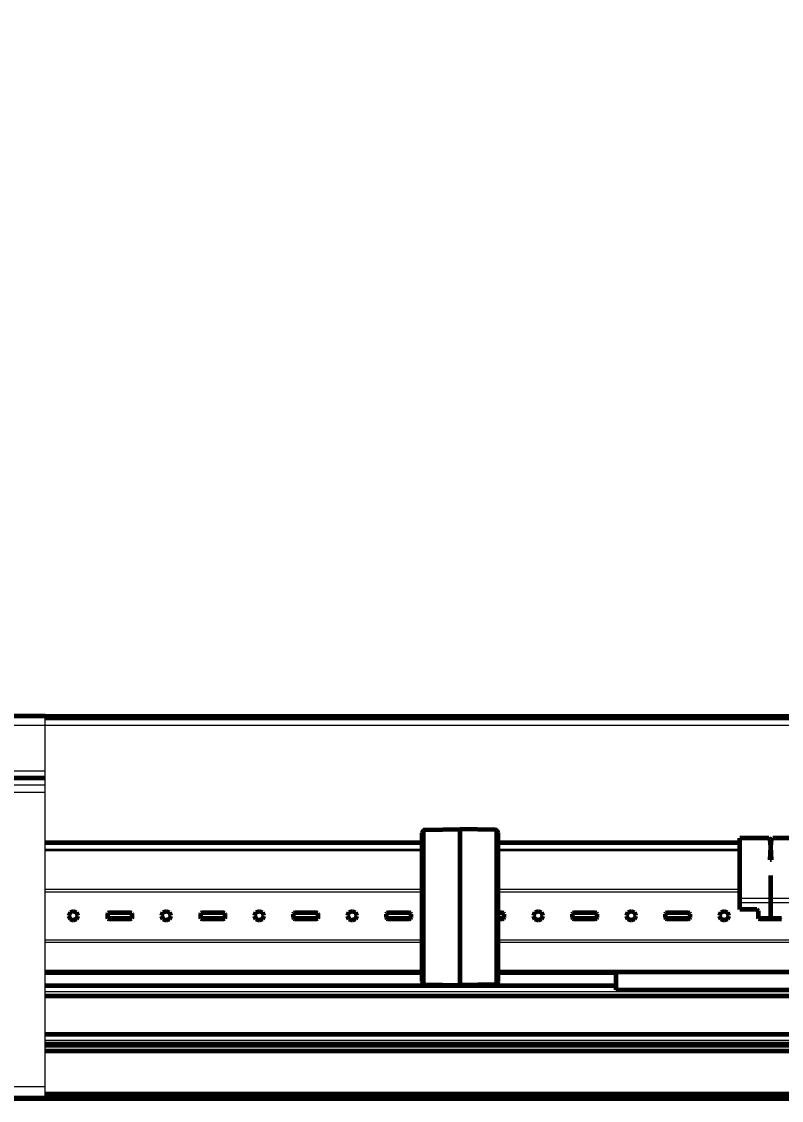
# Model space of a CAD drawing. Header units: millimetres. Extents: x 0 to 841, y 0 to 594.
# Drawn here: x 175.1 to 236.4, y 507 to 594 of the extents above; entities that cross this region are included whole.
import ezdxf

# ---------------------------------------------------------------- set-up
doc = ezdxf.new("R2010")
doc.units = ezdxf.units.MM
for name, pattern in [('K5LT_BASIC', [0]), ('K5LT_THIN', [0]), ('K5LT_THIN_INCLUDED_TO_HATCHING', [0])]:
    doc.linetypes.add(name, pattern=pattern)
doc.layers.add('Системный слой', color=7, linetype='Continuous')
doc.layers.add('Системный слой (1)', color=7, linetype='Continuous', true_color=0x909090)
doc.styles.add('KDIMTEXTSTYLE', font='GOST_AU.SHX', dxfattribs={"width": 0.96, "oblique": 15, "height": 5})
doc.dimstyles.new('KDIMSTYLE (0.25)', dxfattribs={"dimtxt": 5, "dimasz": 1, "dimexe": 2, "dimexo": 0, "dimgap": 1, "dimtad": 1, "dimlfac": 4, "dimtxsty": 'KDIMTEXTSTYLE', "dimsah": 1, "dimcen": 0, "dimdle": 1, "dimadec": 0, "dimazin": 0, "dimtfac": 0.667, "dimtmove": 0, "dimatfit": 3, "dimfxl": 1, "dimtvp": 1, "dimtolj": 1, "dimtzin": 0, "dimarcsym": 0})
pattern_1 = [(45, (0, 0), (-0.3535534, 0.3535534), [])]

# ---------------------------------------------------------------- blocks, each defined once
blk = doc.blocks.new('U82')
at = {"layer": 'Системный слой (1)', "color": 5, "linetype": 'K5LT_BASIC', "lineweight": 60, "true_color": 0x0000ff}
blk.add_line((177.042, 532.986), (126.436, 532.986), dxfattribs=at)
blk = doc.blocks.new('U83')
at = {"layer": 'Системный слой (1)', "color": 5, "linetype": 'K5LT_BASIC', "lineweight": 60, "true_color": 0x0000ff}
blk.add_line((177.042, 537.985), (126.436, 537.985), dxfattribs=at)
blk = doc.blocks.new('U84')
at = {"layer": 'Системный слой (1)', "color": 7, "linetype": 'K5LT_THIN', "lineweight": 18}
blk.add_line((177.042, 533.552), (126.436, 533.552), dxfattribs=at)
blk = doc.blocks.new('U85')
at = {"layer": 'Системный слой (1)', "color": 7, "linetype": 'K5LT_THIN', "lineweight": 18}
blk.add_line((177.042, 537.235), (126.436, 537.235), dxfattribs=at)
blk = doc.blocks.new('U284')
at = {"layer": 'Системный слой (1)', "color": 7, "linetype": 'K5LT_THIN', "lineweight": 18}
blk.add_line((177.042, 506.988), (126.436, 506.988), dxfattribs=at)
blk = doc.blocks.new('U286')
at = {"layer": 'Системный слой (1)', "color": 7, "linetype": 'K5LT_THIN', "lineweight": 18}
blk.add_line((177.042, 531.823), (126.436, 531.823), dxfattribs=at)
blk = doc.blocks.new('U287')
at = {"layer": 'Системный слой (1)', "color": 7, "linetype": 'K5LT_THIN', "lineweight": 18}
blk.add_line((177.042, 508.073), (126.436, 508.073), dxfattribs=at)
blk = doc.blocks.new('U288')
at = {"layer": 'Системный слой (1)', "color": 7, "linetype": 'K5LT_THIN', "lineweight": 18}
blk.add_line((177.042, 532.409), (126.436, 532.409), dxfattribs=at)
blk = doc.blocks.new('U289')
at = {"layer": 'Системный слой (1)', "color": 5, "linetype": 'K5LT_BASIC', "lineweight": 60, "true_color": 0x0000ff}
blk.add_line((177.042, 507.16), (126.436, 507.16), dxfattribs=at)
blk = doc.blocks.new('U549')
at = {"layer": 'Системный слой (1)', "color": 7, "linetype": 'K5LT_THIN_INCLUDED_TO_HATCHING', "lineweight": 18}
blk.add_line((177.042, 507.16), (177.042, 537.985), dxfattribs=at)
blk = doc.blocks.new('U553')
at = {"layer": 'Системный слой (1)', "color": 7, "linetype": 'K5LT_THIN', "lineweight": 18}
blk.add_line((289.39, 537.235), (177.042, 537.235), dxfattribs=at)
blk = doc.blocks.new('U554')
at = {"layer": 'Системный слой (1)', "color": 5, "linetype": 'K5LT_BASIC', "lineweight": 60, "true_color": 0x0000ff}
blk.add_line((177.042, 537.985), (289.405, 537.985), dxfattribs=at)
blk = doc.blocks.new('U555')
at = {"layer": 'Системный слой (1)', "color": 5, "linetype": 'K5LT_BASIC', "lineweight": 60, "true_color": 0x0000ff}
blk.add_line((289.402, 537.823), (177.042, 537.823), dxfattribs=at)
blk = doc.blocks.new('U556')
at = {"layer": 'Системный слой (1)', "color": 5, "linetype": 'K5LT_BASIC', "lineweight": 60, "true_color": 0x0000ff}
blk.add_line((288.886, 512.296), (177.042, 512.296), dxfattribs=at)
blk = doc.blocks.new('U557')
at = {"layer": 'Системный слой (1)', "color": 5, "linetype": 'K5LT_BASIC', "lineweight": 60, "true_color": 0x0000ff}
blk.add_line((288.945, 515.407), (177.042, 515.407), dxfattribs=at)
blk = doc.blocks.new('U558')
at = {"layer": 'Системный слой (1)', "color": 7, "linetype": 'K5LT_THIN', "lineweight": 18}
for p, q in [((207.461, 517.188), (177.042, 517.188)), ((223.086, 517.188), (213.586, 517.188))]:
    blk.add_line(p, q, dxfattribs=at)
blk = doc.blocks.new('U559')
at = {"layer": 'Системный слой (1)', "color": 7, "linetype": 'K5LT_THIN', "lineweight": 18}
blk.add_line((223.086, 516.164), (177.042, 516.164), dxfattribs=at)
blk = doc.blocks.new('U560')
at = {"layer": 'Системный слой (1)', "color": 5, "linetype": 'K5LT_BASIC', "lineweight": 60, "true_color": 0x0000ff}
blk.add_line((223.086, 516.242), (177.042, 516.242), dxfattribs=at)
blk = doc.blocks.new('U561')
at = {"layer": 'Системный слой (1)', "color": 7, "linetype": 'K5LT_THIN', "lineweight": 18}
blk.add_line((288.877, 511.834), (177.042, 511.834), dxfattribs=at)
blk = doc.blocks.new('U562')
at = {"layer": 'Системный слой (1)', "color": 5, "linetype": 'K5LT_BASIC', "lineweight": 60, "true_color": 0x0000ff}
for p, q in [((207.461, 517.291), (177.042, 517.291)), ((223.086, 517.291), (213.586, 517.291))]:
    blk.add_line(p, q, dxfattribs=at)
blk = doc.blocks.new('U563')
at = {"layer": 'Системный слой (1)', "color": 5, "linetype": 'K5LT_BASIC', "lineweight": 60, "true_color": 0x0000ff}
blk.add_line((288.871, 511.52), (177.042, 511.52), dxfattribs=at)
blk = doc.blocks.new('U564')
at = {"layer": 'Системный слой (1)', "color": 7, "linetype": 'K5LT_THIN', "lineweight": 18}
blk.add_line((288.952, 515.738), (177.042, 515.738), dxfattribs=at)
blk = doc.blocks.new('U565')
at = {"layer": 'Системный слой (1)', "color": 7, "linetype": 'K5LT_THIN', "lineweight": 18}
for p, q in [((207.461, 517.151), (177.042, 517.151)), ((223.086, 517.151), (213.586, 517.151))]:
    blk.add_line(p, q, dxfattribs=at)
blk = doc.blocks.new('U567')
at = {"layer": 'Системный слой (1)', "color": 7, "linetype": 'K5LT_THIN', "lineweight": 18}
for p, q in [((177.042, 527.797), (207.461, 527.797)), ((213.586, 527.797), (233.086, 527.797)), ((235.555, 527.797), (235.605, 527.797))]:
    blk.add_line(p, q, dxfattribs=at)
blk = doc.blocks.new('U568')
at = {"layer": 'Системный слой (1)', "color": 5, "linetype": 'K5LT_BASIC', "lineweight": 60, "true_color": 0x0000ff}
for p, q in [((177.042, 517.346), (207.461, 517.346)), ((213.586, 517.346), (288.982, 517.346))]:
    blk.add_line(p, q, dxfattribs=at)
blk = doc.blocks.new('U569')
at = {"layer": 'Системный слой (1)', "color": 7, "linetype": 'K5LT_THIN', "lineweight": 18}
for p, q in [((177.042, 517.402), (207.461, 517.402)), ((213.586, 517.402), (288.984, 517.402))]:
    blk.add_line(p, q, dxfattribs=at)
blk = doc.blocks.new('U570')
at = {"layer": 'Системный слой (1)', "color": 7, "linetype": 'K5LT_THIN', "lineweight": 18}
for p, q in [((177.042, 527.145), (207.461, 527.145)), ((213.586, 527.145), (233.086, 527.145)), ((235.566, 527.145), (235.594, 527.145))]:
    blk.add_line(p, q, dxfattribs=at)
blk = doc.blocks.new('U571')
at = {"layer": 'Системный слой (1)', "color": 5, "linetype": 'K5LT_BASIC', "lineweight": 60, "true_color": 0x0000ff}
for p, q in [((177.042, 527.799), (207.461, 527.799)), ((213.586, 527.799), (233.086, 527.799)), ((235.555, 527.799), (235.605, 527.799))]:
    blk.add_line(p, q, dxfattribs=at)
blk = doc.blocks.new('U572')
at = {"layer": 'Системный слой (1)', "color": 7, "linetype": 'K5LT_THIN', "lineweight": 18}
for p, q in [((177.042, 519.939), (207.461, 519.939)), ((213.586, 519.939), (289.034, 519.939))]:
    blk.add_line(p, q, dxfattribs=at)
blk = doc.blocks.new('U573')
at = {"layer": 'Системный слой (1)', "color": 7, "linetype": 'K5LT_THIN', "lineweight": 18}
for p, q in [((177.042, 523.815), (207.461, 523.815)), ((213.586, 523.815), (233.086, 523.815)), ((235.574, 523.815), (235.586, 523.815))]:
    blk.add_line(p, q, dxfattribs=at)
blk = doc.blocks.new('U574')
at = {"layer": 'Системный слой (1)', "color": 7, "linetype": 'K5LT_THIN', "lineweight": 18}
for p, q in [((177.042, 519.758), (207.461, 519.758)), ((213.586, 519.758), (289.03, 519.758))]:
    blk.add_line(p, q, dxfattribs=at)
blk = doc.blocks.new('U575')
at = {"layer": 'Системный слой (1)', "color": 7, "linetype": 'K5LT_THIN', "lineweight": 18}
for p, q in [((177.042, 524.019), (207.461, 524.019)), ((213.586, 524.019), (233.086, 524.019)), ((235.574, 524.019), (235.586, 524.019))]:
    blk.add_line(p, q, dxfattribs=at)
blk = doc.blocks.new('U576')
at = {"layer": 'Системный слой (1)', "color": 7, "linetype": 'K5LT_THIN', "lineweight": 18}
for p, q in [((177.042, 527.252), (207.461, 527.252)), ((213.586, 527.252), (233.086, 527.252)), ((235.569, 527.252), (235.591, 527.252))]:
    blk.add_line(p, q, dxfattribs=at)
blk = doc.blocks.new('U579')
at = {"layer": 'Системный слой (1)', "color": 5, "linetype": 'K5LT_BASIC', "lineweight": 60, "true_color": 0x0000ff}
for p, q in [((204.561, 521.774), (204.598, 521.687)), ((204.598, 521.687), (204.686, 521.65))]:
    blk.add_line(p, q, dxfattribs=at)
blk = doc.blocks.new('U585')
at = {"layer": 'Системный слой (1)', "color": 5, "linetype": 'K5LT_BASIC', "lineweight": 60, "true_color": 0x0000ff}
for p, q in [((189.561, 521.753), (189.598, 521.666)), ((189.598, 521.666), (189.686, 521.629))]:
    blk.add_line(p, q, dxfattribs=at)
blk = doc.blocks.new('U586')
at = {"layer": 'Системный слой (1)', "color": 5, "linetype": 'K5LT_BASIC', "lineweight": 60, "true_color": 0x0000ff}
for p, q in [((234.561, 521.753), (234.598, 521.666)), ((234.598, 521.666), (234.686, 521.629))]:
    blk.add_line(p, q, dxfattribs=at)
blk = doc.blocks.new('U587')
at = {"layer": 'Системный слой (1)', "color": 5, "linetype": 'K5LT_BASIC', "lineweight": 60, "true_color": 0x0000ff}
for p, q in [((227.098, 522.088), (227.061, 522.001)), ((227.186, 522.125), (227.098, 522.088))]:
    blk.add_line(p, q, dxfattribs=at)
blk = doc.blocks.new('U589')
at = {"layer": 'Системный слой (1)', "color": 5, "linetype": 'K5LT_BASIC', "lineweight": 60, "true_color": 0x0000ff}
for p, q in [((228.936, 521.65), (229.025, 521.687)), ((229.025, 521.687), (229.061, 521.774))]:
    blk.add_line(p, q, dxfattribs=at)
blk = doc.blocks.new('U599')
at = {"layer": 'Системный слой (1)', "color": 5, "linetype": 'K5LT_BASIC', "lineweight": 60, "true_color": 0x0000ff}
for p, q in [((189.598, 522.088), (189.561, 522.001)), ((189.686, 522.125), (189.598, 522.088))]:
    blk.add_line(p, q, dxfattribs=at)
blk = doc.blocks.new('U611')
at = {"layer": 'Системный слой (1)', "color": 5, "linetype": 'K5LT_BASIC', "lineweight": 60, "true_color": 0x0000ff}
for p, q in [((229.025, 522.088), (228.936, 522.125)), ((229.061, 522.001), (229.025, 522.088))]:
    blk.add_line(p, q, dxfattribs=at)
blk = doc.blocks.new('U618')
at = {"layer": 'Системный слой (1)', "color": 5, "linetype": 'K5LT_BASIC', "lineweight": 60, "true_color": 0x0000ff}
for p, q in [((199.025, 522.088), (198.936, 522.125)), ((199.061, 522.001), (199.025, 522.088))]:
    blk.add_line(p, q, dxfattribs=at)
blk = doc.blocks.new('U620')
at = {"layer": 'Системный слой (1)', "color": 5, "linetype": 'K5LT_BASIC', "lineweight": 60, "true_color": 0x0000ff}
for p, q in [((182.061, 521.774), (182.098, 521.687)), ((182.098, 521.687), (182.186, 521.65))]:
    blk.add_line(p, q, dxfattribs=at)
blk = doc.blocks.new('U629')
at = {"layer": 'Системный слой (1)', "color": 5, "linetype": 'K5LT_BASIC', "lineweight": 60, "true_color": 0x0000ff}
for p, q in [((231.546, 522.14), (231.436, 521.877)), ((231.811, 522.248), (231.546, 522.14)), ((232.076, 522.14), (231.811, 522.248)), ((232.186, 521.877), (232.076, 522.14)), ((231.436, 521.877), (231.546, 521.614)), ((231.546, 521.614), (231.811, 521.506)), ((231.811, 521.506), (232.076, 521.614)), ((232.076, 521.614), (232.186, 521.877))]:
    blk.add_line(p, q, dxfattribs=at)
blk = doc.blocks.new('U637')
at = {"layer": 'Системный слой (1)', "color": 5, "linetype": 'K5LT_BASIC', "lineweight": 60, "true_color": 0x0000ff}
for p, q in [((182.098, 522.088), (182.061, 522.001)), ((182.186, 522.125), (182.098, 522.088))]:
    blk.add_line(p, q, dxfattribs=at)
blk = doc.blocks.new('U642')
at = {"layer": 'Системный слой (1)', "color": 5, "linetype": 'K5LT_BASIC', "lineweight": 60, "true_color": 0x0000ff}
for p, q in [((227.061, 521.753), (227.098, 521.666)), ((227.098, 521.666), (227.186, 521.629))]:
    blk.add_line(p, q, dxfattribs=at)
blk = doc.blocks.new('U648')
at = {"layer": 'Системный слой (1)', "color": 5, "linetype": 'K5LT_BASIC', "lineweight": 60, "true_color": 0x0000ff}
for p, q in [((201.546, 522.14), (201.436, 521.877)), ((201.811, 522.248), (201.546, 522.14)), ((202.076, 522.14), (201.811, 522.248)), ((202.186, 521.877), (202.076, 522.14)), ((201.436, 521.877), (201.546, 521.614)), ((201.546, 521.614), (201.811, 521.506)), ((201.811, 521.506), (202.076, 521.614)), ((202.076, 521.614), (202.186, 521.877))]:
    blk.add_line(p, q, dxfattribs=at)
blk = doc.blocks.new('U656')
at = {"layer": 'Системный слой (1)', "color": 5, "linetype": 'K5LT_BASIC', "lineweight": 60, "true_color": 0x0000ff}
for p, q in [((197.098, 522.088), (197.061, 522.001)), ((197.186, 522.125), (197.098, 522.088))]:
    blk.add_line(p, q, dxfattribs=at)
blk = doc.blocks.new('U662')
at = {"layer": 'Системный слой (1)', "color": 5, "linetype": 'K5LT_BASIC', "lineweight": 60, "true_color": 0x0000ff}
for p, q in [((191.436, 521.65), (191.525, 521.687)), ((191.525, 521.687), (191.561, 521.774))]:
    blk.add_line(p, q, dxfattribs=at)
blk = doc.blocks.new('U665')
at = {"layer": 'Системный слой (1)', "color": 5, "linetype": 'K5LT_BASIC', "lineweight": 60, "true_color": 0x0000ff}
for p, q in [((221.436, 521.65), (221.525, 521.687)), ((221.525, 521.687), (221.561, 521.774))]:
    blk.add_line(p, q, dxfattribs=at)
blk = doc.blocks.new('U670')
at = {"layer": 'Системный слой (1)', "color": 5, "linetype": 'K5LT_BASIC', "lineweight": 60, "true_color": 0x0000ff}
for p, q in [((204.561, 521.753), (204.598, 521.666)), ((204.598, 521.666), (204.686, 521.629))]:
    blk.add_line(p, q, dxfattribs=at)
blk = doc.blocks.new('U671')
at = {"layer": 'Системный слой (1)', "color": 5, "linetype": 'K5LT_BASIC', "lineweight": 60, "true_color": 0x0000ff}
for p, q in [((178.936, 521.887), (179.054, 521.628)), ((179.054, 521.628), (179.311, 521.527)), ((179.311, 521.527), (179.576, 521.635)), ((179.576, 521.635), (179.686, 521.887))]:
    blk.add_line(p, q, dxfattribs=at)
blk = doc.blocks.new('U672')
at = {"layer": 'Системный слой (1)', "color": 5, "linetype": 'K5LT_BASIC', "lineweight": 60, "true_color": 0x0000ff}
for p, q in [((197.061, 521.753), (197.098, 521.666)), ((197.098, 521.666), (197.186, 521.629))]:
    blk.add_line(p, q, dxfattribs=at)
blk = doc.blocks.new('U680')
at = {"layer": 'Системный слой (1)', "color": 5, "linetype": 'K5LT_BASIC', "lineweight": 60, "true_color": 0x0000ff}
for p, q in [((201.436, 521.887), (201.554, 521.628)), ((201.554, 521.628), (201.811, 521.527)), ((201.811, 521.527), (202.076, 521.635)), ((202.076, 521.635), (202.186, 521.887))]:
    blk.add_line(p, q, dxfattribs=at)
blk = doc.blocks.new('U707')
at = {"layer": 'Системный слой (1)', "color": 5, "linetype": 'K5LT_BASIC', "lineweight": 60, "true_color": 0x0000ff}
for p, q in [((219.598, 522.088), (219.561, 522.001)), ((219.686, 522.125), (219.598, 522.088))]:
    blk.add_line(p, q, dxfattribs=at)
blk = doc.blocks.new('U709')
at = {"layer": 'Системный слой (1)', "color": 5, "linetype": 'K5LT_BASIC', "lineweight": 60, "true_color": 0x0000ff}
for p, q in [((193.936, 521.887), (194.054, 521.628)), ((194.054, 521.628), (194.311, 521.527)), ((194.311, 521.527), (194.576, 521.635)), ((194.576, 521.635), (194.686, 521.887))]:
    blk.add_line(p, q, dxfattribs=at)
blk = doc.blocks.new('U713')
at = {"layer": 'Системный слой (1)', "color": 5, "linetype": 'K5LT_BASIC', "lineweight": 60, "true_color": 0x0000ff}
for p, q in [((219.561, 521.774), (219.598, 521.687)), ((219.598, 521.687), (219.686, 521.65))]:
    blk.add_line(p, q, dxfattribs=at)
blk = doc.blocks.new('U717')
at = {"layer": 'Системный слой (1)', "color": 5, "linetype": 'K5LT_BASIC', "lineweight": 60, "true_color": 0x0000ff}
for p, q in [((179.046, 522.14), (178.936, 521.877)), ((179.311, 522.248), (179.046, 522.14)), ((179.576, 522.14), (179.311, 522.248)), ((179.686, 521.877), (179.576, 522.14)), ((178.936, 521.877), (179.046, 521.614)), ((179.046, 521.614), (179.311, 521.506)), ((179.311, 521.506), (179.576, 521.614)), ((179.576, 521.614), (179.686, 521.877))]:
    blk.add_line(p, q, dxfattribs=at)
blk = doc.blocks.new('U720')
at = {"layer": 'Системный слой (1)', "color": 5, "linetype": 'K5LT_BASIC', "lineweight": 60, "true_color": 0x0000ff}
for p, q in [((189.561, 521.774), (189.598, 521.687)), ((189.598, 521.687), (189.686, 521.65))]:
    blk.add_line(p, q, dxfattribs=at)
blk = doc.blocks.new('U721')
at = {"layer": 'Системный слой (1)', "color": 5, "linetype": 'K5LT_BASIC', "lineweight": 60, "true_color": 0x0000ff}
for p, q in [((186.436, 521.887), (186.554, 521.628)), ((186.554, 521.628), (186.811, 521.527)), ((186.811, 521.527), (187.076, 521.635)), ((187.076, 521.635), (187.186, 521.887))]:
    blk.add_line(p, q, dxfattribs=at)
blk = doc.blocks.new('U722')
at = {"layer": 'Системный слой (1)', "color": 5, "linetype": 'K5LT_BASIC', "lineweight": 60, "true_color": 0x0000ff}
for p, q in [((213.936, 521.65), (214.025, 521.687)), ((214.025, 521.687), (214.061, 521.774))]:
    blk.add_line(p, q, dxfattribs=at)
blk = doc.blocks.new('U723')
at = {"layer": 'Системный слой (1)', "color": 5, "linetype": 'K5LT_BASIC', "lineweight": 60, "true_color": 0x0000ff}
for p, q in [((183.936, 521.629), (184.025, 521.666)), ((184.025, 521.666), (184.061, 521.753))]:
    blk.add_line(p, q, dxfattribs=at)
blk = doc.blocks.new('U727')
at = {"layer": 'Системный слой (1)', "color": 5, "linetype": 'K5LT_BASIC', "lineweight": 60, "true_color": 0x0000ff}
for p, q in [((191.525, 522.088), (191.436, 522.125)), ((191.561, 522.001), (191.525, 522.088))]:
    blk.add_line(p, q, dxfattribs=at)
blk = doc.blocks.new('U729')
at = {"layer": 'Системный слой (1)', "color": 5, "linetype": 'K5LT_BASIC', "lineweight": 60, "true_color": 0x0000ff}
for p, q in [((184.025, 522.088), (183.936, 522.125)), ((184.061, 522.001), (184.025, 522.088))]:
    blk.add_line(p, q, dxfattribs=at)
blk = doc.blocks.new('U734')
at = {"layer": 'Системный слой (1)', "color": 5, "linetype": 'K5LT_BASIC', "lineweight": 60, "true_color": 0x0000ff}
for p, q in [((206.525, 522.088), (206.436, 522.125)), ((206.561, 522.001), (206.525, 522.088))]:
    blk.add_line(p, q, dxfattribs=at)
blk = doc.blocks.new('U745')
at = {"layer": 'Системный слой (1)', "color": 5, "linetype": 'K5LT_BASIC', "lineweight": 60, "true_color": 0x0000ff}
for p, q in [((183.936, 521.65), (184.025, 521.687)), ((184.025, 521.687), (184.061, 521.774))]:
    blk.add_line(p, q, dxfattribs=at)
blk = doc.blocks.new('U753')
at = {"layer": 'Системный слой (1)', "color": 5, "linetype": 'K5LT_BASIC', "lineweight": 60, "true_color": 0x0000ff}
for p, q in [((219.561, 521.753), (219.598, 521.666)), ((219.598, 521.666), (219.686, 521.629))]:
    blk.add_line(p, q, dxfattribs=at)
blk = doc.blocks.new('U762')
at = {"layer": 'Системный слой (1)', "color": 5, "linetype": 'K5LT_BASIC', "lineweight": 60, "true_color": 0x0000ff}
for p, q in [((191.436, 521.629), (191.525, 521.666)), ((191.525, 521.666), (191.561, 521.753))]:
    blk.add_line(p, q, dxfattribs=at)
blk = doc.blocks.new('U764')
at = {"layer": 'Системный слой (1)', "color": 5, "linetype": 'K5LT_BASIC', "lineweight": 60, "true_color": 0x0000ff}
for p, q in [((227.061, 521.774), (227.098, 521.687)), ((227.098, 521.687), (227.186, 521.65))]:
    blk.add_line(p, q, dxfattribs=at)
blk = doc.blocks.new('U770')
at = {"layer": 'Системный слой (1)', "color": 5, "linetype": 'K5LT_BASIC', "lineweight": 60, "true_color": 0x0000ff}
for p, q in [((221.436, 521.629), (221.525, 521.666)), ((221.525, 521.666), (221.561, 521.753))]:
    blk.add_line(p, q, dxfattribs=at)
blk = doc.blocks.new('U771')
at = {"layer": 'Системный слой (1)', "color": 5, "linetype": 'K5LT_BASIC', "lineweight": 60, "true_color": 0x0000ff}
for p, q in [((216.546, 522.14), (216.436, 521.877)), ((216.811, 522.248), (216.546, 522.14)), ((217.076, 522.14), (216.811, 522.248)), ((217.186, 521.877), (217.076, 522.14)), ((216.436, 521.877), (216.546, 521.614)), ((216.546, 521.614), (216.811, 521.506)), ((216.811, 521.506), (217.076, 521.614)), ((217.076, 521.614), (217.186, 521.877))]:
    blk.add_line(p, q, dxfattribs=at)
blk = doc.blocks.new('U775')
at = {"layer": 'Системный слой (1)', "color": 5, "linetype": 'K5LT_BASIC', "lineweight": 60, "true_color": 0x0000ff}
for p, q in [((204.598, 522.088), (204.561, 522.001)), ((204.686, 522.125), (204.598, 522.088))]:
    blk.add_line(p, q, dxfattribs=at)
blk = doc.blocks.new('U776')
at = {"layer": 'Системный слой (1)', "color": 5, "linetype": 'K5LT_BASIC', "lineweight": 60, "true_color": 0x0000ff}
for p, q in [((198.936, 521.65), (199.025, 521.687)), ((199.025, 521.687), (199.061, 521.774))]:
    blk.add_line(p, q, dxfattribs=at)
blk = doc.blocks.new('U779')
at = {"layer": 'Системный слой (1)', "color": 5, "linetype": 'K5LT_BASIC', "lineweight": 60, "true_color": 0x0000ff}
for p, q in [((206.436, 521.65), (206.525, 521.687)), ((206.525, 521.687), (206.561, 521.774))]:
    blk.add_line(p, q, dxfattribs=at)
blk = doc.blocks.new('U780')
at = {"layer": 'Системный слой (1)', "color": 5, "linetype": 'K5LT_BASIC', "lineweight": 60, "true_color": 0x0000ff}
for p, q in [((231.436, 521.887), (231.554, 521.628)), ((231.554, 521.628), (231.811, 521.527)), ((231.811, 521.527), (232.076, 521.635)), ((232.076, 521.635), (232.186, 521.887))]:
    blk.add_line(p, q, dxfattribs=at)
blk = doc.blocks.new('U784')
at = {"layer": 'Системный слой (1)', "color": 5, "linetype": 'K5LT_BASIC', "lineweight": 60, "true_color": 0x0000ff}
for p, q in [((194.046, 522.14), (193.936, 521.877)), ((194.311, 522.248), (194.046, 522.14)), ((194.576, 522.14), (194.311, 522.248)), ((194.686, 521.877), (194.576, 522.14)), ((193.936, 521.877), (194.046, 521.614)), ((194.046, 521.614), (194.311, 521.506)), ((194.311, 521.506), (194.576, 521.614)), ((194.576, 521.614), (194.686, 521.877))]:
    blk.add_line(p, q, dxfattribs=at)
blk = doc.blocks.new('U785')
at = {"layer": 'Системный слой (1)', "color": 5, "linetype": 'K5LT_BASIC', "lineweight": 60, "true_color": 0x0000ff}
for p, q in [((197.061, 521.774), (197.098, 521.687)), ((197.098, 521.687), (197.186, 521.65))]:
    blk.add_line(p, q, dxfattribs=at)
blk = doc.blocks.new('U786')
at = {"layer": 'Системный слой (1)', "color": 5, "linetype": 'K5LT_BASIC', "lineweight": 60, "true_color": 0x0000ff}
for p, q in [((186.546, 522.14), (186.436, 521.877)), ((186.811, 522.248), (186.546, 522.14)), ((187.076, 522.14), (186.811, 522.248)), ((187.186, 521.877), (187.076, 522.14)), ((186.436, 521.877), (186.546, 521.614)), ((186.546, 521.614), (186.811, 521.506)), ((186.811, 521.506), (187.076, 521.614)), ((187.076, 521.614), (187.186, 521.877))]:
    blk.add_line(p, q, dxfattribs=at)
blk = doc.blocks.new('U790')
at = {"layer": 'Системный слой (1)', "color": 5, "linetype": 'K5LT_BASIC', "lineweight": 60, "true_color": 0x0000ff}
for p, q in [((228.936, 521.629), (229.025, 521.666)), ((229.025, 521.666), (229.061, 521.753))]:
    blk.add_line(p, q, dxfattribs=at)
blk = doc.blocks.new('U795')
at = {"layer": 'Системный слой (1)', "color": 5, "linetype": 'K5LT_BASIC', "lineweight": 60, "true_color": 0x0000ff}
for p, q in [((206.436, 521.629), (206.525, 521.666)), ((206.525, 521.666), (206.561, 521.753))]:
    blk.add_line(p, q, dxfattribs=at)
blk = doc.blocks.new('U798')
at = {"layer": 'Системный слой (1)', "color": 5, "linetype": 'K5LT_BASIC', "lineweight": 60, "true_color": 0x0000ff}
for p, q in [((221.525, 522.088), (221.436, 522.125)), ((221.561, 522.001), (221.525, 522.088))]:
    blk.add_line(p, q, dxfattribs=at)
blk = doc.blocks.new('U799')
at = {"layer": 'Системный слой (1)', "color": 5, "linetype": 'K5LT_BASIC', "lineweight": 60, "true_color": 0x0000ff}
for p, q in [((213.936, 521.629), (214.025, 521.666)), ((214.025, 521.666), (214.061, 521.753))]:
    blk.add_line(p, q, dxfattribs=at)
blk = doc.blocks.new('U806')
at = {"layer": 'Системный слой (1)', "color": 5, "linetype": 'K5LT_BASIC', "lineweight": 60, "true_color": 0x0000ff}
for p, q in [((223.936, 521.887), (224.054, 521.628)), ((224.054, 521.628), (224.311, 521.527)), ((224.311, 521.527), (224.576, 521.635)), ((224.576, 521.635), (224.686, 521.887))]:
    blk.add_line(p, q, dxfattribs=at)
blk = doc.blocks.new('U807')
at = {"layer": 'Системный слой (1)', "color": 5, "linetype": 'K5LT_BASIC', "lineweight": 60, "true_color": 0x0000ff}
for p, q in [((182.061, 521.753), (182.098, 521.666)), ((182.098, 521.666), (182.186, 521.629))]:
    blk.add_line(p, q, dxfattribs=at)
blk = doc.blocks.new('U809')
at = {"layer": 'Системный слой (1)', "color": 5, "linetype": 'K5LT_BASIC', "lineweight": 60, "true_color": 0x0000ff}
for p, q in [((234.561, 521.774), (234.598, 521.687)), ((234.598, 521.687), (234.686, 521.65))]:
    blk.add_line(p, q, dxfattribs=at)
blk = doc.blocks.new('U813')
at = {"layer": 'Системный слой (1)', "color": 5, "linetype": 'K5LT_BASIC', "lineweight": 60, "true_color": 0x0000ff}
for p, q in [((214.025, 522.088), (213.936, 522.125)), ((214.061, 522.001), (214.025, 522.088))]:
    blk.add_line(p, q, dxfattribs=at)
blk = doc.blocks.new('U822')
at = {"layer": 'Системный слой (1)', "color": 5, "linetype": 'K5LT_BASIC', "lineweight": 60, "true_color": 0x0000ff}
for p, q in [((216.436, 521.887), (216.554, 521.628)), ((216.554, 521.628), (216.811, 521.527)), ((216.811, 521.527), (217.076, 521.635)), ((217.076, 521.635), (217.186, 521.887))]:
    blk.add_line(p, q, dxfattribs=at)
blk = doc.blocks.new('U825')
at = {"layer": 'Системный слой (1)', "color": 5, "linetype": 'K5LT_BASIC', "lineweight": 60, "true_color": 0x0000ff}
for p, q in [((224.046, 522.14), (223.936, 521.877)), ((224.311, 522.248), (224.046, 522.14)), ((224.576, 522.14), (224.311, 522.248)), ((224.686, 521.877), (224.576, 522.14)), ((223.936, 521.877), (224.046, 521.614)), ((224.046, 521.614), (224.311, 521.506)), ((224.311, 521.506), (224.576, 521.614)), ((224.576, 521.614), (224.686, 521.877))]:
    blk.add_line(p, q, dxfattribs=at)
blk = doc.blocks.new('U827')
at = {"layer": 'Системный слой (1)', "color": 5, "linetype": 'K5LT_BASIC', "lineweight": 60, "true_color": 0x0000ff}
for p, q in [((198.936, 521.629), (199.025, 521.666)), ((199.025, 521.666), (199.061, 521.753))]:
    blk.add_line(p, q, dxfattribs=at)
blk = doc.blocks.new('U829')
at = {"layer": 'Системный слой (1)', "color": 5, "linetype": 'K5LT_BASIC', "lineweight": 60, "true_color": 0x0000ff}
for p, q in [((235.418, 528.15), (233.086, 528.15)), ((238.086, 528.15), (235.746, 528.15))]:
    blk.add_line(p, q, dxfattribs=at)
blk = doc.blocks.new('U830')
at = {"layer": 'Системный слой (1)', "color": 5, "linetype": 'K5LT_BASIC', "lineweight": 60, "true_color": 0x0000ff}
for p, q in [((235.517, 528.022), (235.418, 528.15)), ((235.57, 527.476), (235.517, 528.022)), ((235.522, 526.403), (235.57, 527.476))]:
    blk.add_line(p, q, dxfattribs=at)
blk = doc.blocks.new('U831')
at = {"layer": 'Системный слой (1)', "color": 5, "linetype": 'K5LT_BASIC', "lineweight": 60, "true_color": 0x0000ff}
for p, q in [((235.59, 527.475), (235.644, 528.022)), ((235.639, 526.403), (235.59, 527.475)), ((235.644, 528.022), (235.746, 528.15))]:
    blk.add_line(p, q, dxfattribs=at)
blk = doc.blocks.new('U833')
at = {"layer": 'Системный слой (1)', "color": 7, "linetype": 'K5LT_THIN', "lineweight": 18}
blk.add_line((288.786, 506.988), (177.042, 506.988), dxfattribs=at)
blk = doc.blocks.new('U835')
at = {"layer": 'Системный слой (1)', "color": 5, "linetype": 'K5LT_BASIC', "lineweight": 60, "true_color": 0x0000ff}
blk.add_line((288.795, 507.485), (177.042, 507.485), dxfattribs=at)
blk = doc.blocks.new('U836')
at = {"layer": 'Системный слой (1)', "color": 5, "linetype": 'K5LT_BASIC', "lineweight": 60, "true_color": 0x0000ff}
blk.add_line((288.789, 507.16), (177.042, 507.16), dxfattribs=at)
blk = doc.blocks.new('U837')
at = {"layer": 'Системный слой (1)', "color": 5, "linetype": 'K5LT_BASIC', "lineweight": 60, "true_color": 0x0000ff}
blk.add_line((177.042, 507.323), (288.792, 507.323), dxfattribs=at)
blk = doc.blocks.new('U859')
at = {"layer": 'Системный слой (1)', "color": 7, "linetype": 'K5LT_THIN', "lineweight": 18}
for p, q in [((207.706, 526.322), (207.706, 528.803)), ((207.706, 516.343), (207.706, 526.322))]:
    blk.add_line(p, q, dxfattribs=at)
blk = doc.blocks.new('U860')
at = {"layer": 'Системный слой (1)', "color": 5, "linetype": 'K5LT_BASIC', "lineweight": 60, "true_color": 0x0000ff}
for p, q in [((207.461, 526.172), (207.461, 528.553)), ((207.461, 516.593), (207.461, 526.172))]:
    blk.add_line(p, q, dxfattribs=at)
blk = doc.blocks.new('U861')
at = {"layer": 'Системный слой (1)', "color": 5, "linetype": 'K5LT_BASIC', "lineweight": 60, "true_color": 0x0000ff}
for p, q in [((213.586, 526.172), (213.586, 528.553)), ((213.586, 516.593), (213.586, 526.172))]:
    blk.add_line(p, q, dxfattribs=at)
blk = doc.blocks.new('U862')
at = {"layer": 'Системный слой (1)', "color": 7, "linetype": 'K5LT_THIN', "lineweight": 18}
for p, q in [((213.341, 526.322), (213.341, 528.803)), ((213.341, 516.343), (213.341, 526.322))]:
    blk.add_line(p, q, dxfattribs=at)
blk = doc.blocks.new('U863')
at = {"layer": 'Системный слой (1)', "color": 5, "linetype": 'K5LT_BASIC', "lineweight": 60, "true_color": 0x0000ff}
blk.add_line((288.86, 510.949), (177.042, 510.949), dxfattribs=at)
blk = doc.blocks.new('U864')
at = {"layer": 'Системный слой (1)', "color": 7, "linetype": 'K5LT_THIN', "lineweight": 18}
blk.add_line((288.871, 511.503), (177.042, 511.503), dxfattribs=at)
blk = doc.blocks.new('U865')
at = {"layer": 'Системный слой (1)', "color": 7, "linetype": 'K5LT_THIN', "lineweight": 18}
blk.add_line((288.867, 511.282), (177.042, 511.282), dxfattribs=at)
blk = doc.blocks.new('KDIMARROW_01')
at = {"layer": 'Системный слой'}
blk.add_hatch(color=0, dxfattribs=at).paths.add_polyline_path([(0, 0), (-5, 0.658), (-4.5, 0), (-5, -0.658)])
at = {"layer": 'Системный слой', "color": 0, "linetype": 'K5LT_THIN', "lineweight": 18}
for p, q in [((-4.5, 0), (-5, 0.658)), ((-5, 0.658), (0, 0)), ((0, 0), (-5, -0.658)), ((-5, -0.658), (-4.5, 0))]:
    blk.add_line(p, q, dxfattribs=at)
at = {"layer": 'Системный слой (1)', "color": 0, "linetype": 'K5LT_THIN', "lineweight": 18}
blk.add_line((0, 0), (-1, 0), dxfattribs=at)

msp = doc.modelspace()

# ---------------------------------------------------------------- hatches: boundary and pattern name
at = {"layer": 'Системный слой (1)'}
h = msp.add_hatch(dxfattribs=at)
h.set_pattern_fill('Металл', angle=45, style=0, pattern_type=0)
h.set_pattern_definition(pattern_1)
h.paths.add_polyline_path([(427.7362, 537.8229), (427.7362, 537.9854), (294.4052, 537.9854), (294.4018, 537.8229)])
h.paths.add_polyline_path([(177.0423, 537.9854), (289.4052, 537.9854), (289.4018, 537.8229), (177.0423, 537.8229)])
h = msp.add_hatch(dxfattribs=at)
h.set_pattern_fill('Металл', angle=45, style=0, pattern_type=0)
h.set_pattern_definition(pattern_1)
h.paths.add_polyline_path([(427.7362, 507.1604), (427.7362, 507.3229), (293.7922, 507.3229), (293.7894, 507.1604)])
h.paths.add_polyline_path([(177.0423, 507.3229), (288.7922, 507.3229), (288.7894, 507.1604), (177.0423, 507.1604)])

# ---------------------------------------------------------------- linework, layer by layer
at = {"layer": 'Системный слой (1)', "color": 5, "linetype": 'K5LT_BASIC', "lineweight": 60, "true_color": 0x0000ff}
for p, q in [((207.7059, 528.8029), (210.5236, 528.8615)), ((213.3413, 528.8029), (210.5236, 528.8615)), ((210.5236, 526.3574), (210.5236, 528.8615)), ((233.0861, 523.2666), (233.0861, 528.1505)), ((233.0861, 527.7993), (233.0861, 528.0079)), ((210.5236, 516.2842), (210.5236, 526.3574)), ((235.639, 526.4029), (235.5221, 526.4029)), ((235.5861, 525.1416), (235.5736, 525.1416)), ((235.5736, 523.2666), (235.5736, 525.1416)), ((235.5861, 525.0516), (235.5736, 525.0516)), ((235.5861, 523.2666), (235.5861, 525.1416)), ((233.0861, 522.9369), (233.0861, 523.2666)), ((235.5736, 522.9369), (235.5736, 523.2666)), ((235.5861, 522.9369), (235.5861, 523.2666)), ((183.9361, 522.1246), (182.1861, 522.1246)), ((191.4361, 522.1246), (189.6861, 522.1246)), ((198.9361, 522.1246), (197.1861, 522.1246)), ((206.4361, 522.1246), (204.6861, 522.1246)), ((213.9361, 522.1246), (213.5861, 522.1246)), ((221.4361, 522.1246), (219.6861, 522.1246)), ((228.9361, 522.1246), (227.1861, 522.1246)), ((233.0861, 522.3991), (233.0861, 522.9369)), ((234.4611, 522.3991), (233.0861, 522.3991)), ((234.5861, 522.2823), (234.4611, 522.3991)), ((234.5861, 522.075), (234.5611, 522.0008)), ((234.5861, 521.6998), (234.5861, 522.2823)), ((235.5736, 521.6503), (235.5736, 522.9369)), ((235.5861, 522.1246), (235.5736, 522.1246)), ((235.5861, 521.6503), (235.5861, 522.9369)), ((182.0611, 522.0008), (182.0611, 521.7532)), ((183.9361, 521.6503), (182.1861, 521.6503)), ((182.1861, 521.6294), (183.9361, 521.6294)), ((184.0611, 521.7532), (184.0611, 522.0008)), ((189.5611, 522.0008), (189.5611, 521.7532)), ((191.4361, 521.6503), (189.6861, 521.6503)), ((189.6861, 521.6294), (191.4361, 521.6294)), ((191.5611, 521.7532), (191.5611, 522.0008)), ((197.0611, 522.0008), (197.0611, 521.7532)), ((198.9361, 521.6503), (197.1861, 521.6503)), ((197.1861, 521.6294), (198.9361, 521.6294)), ((199.0611, 521.7532), (199.0611, 522.0008)), ((204.5611, 522.0008), (204.5611, 521.7532)), ((206.4361, 521.6503), (204.6861, 521.6503)), ((204.6861, 521.6294), (206.4361, 521.6294)), ((206.5611, 521.7532), (206.5611, 522.0008)), ((213.9361, 521.6503), (213.5861, 521.6503)), ((213.5861, 521.6294), (213.9361, 521.6294)), ((214.0611, 521.7532), (214.0611, 522.0008)), ((219.5611, 522.0008), (219.5611, 521.7532)), ((221.4361, 521.6503), (219.6861, 521.6503)), ((219.6861, 521.6294), (221.4361, 521.6294)), ((221.5611, 521.7532), (221.5611, 522.0008)), ((227.0611, 522.0008), (227.0611, 521.7532)), ((228.9361, 521.6503), (227.1861, 521.6503)), ((227.1861, 521.6294), (228.9361, 521.6294)), ((229.0611, 521.7532), (229.0611, 522.0008)), ((234.5611, 522.0008), (234.5611, 521.7532)), ((234.5663, 521.7388), (234.5861, 521.784)), ((236.4361, 521.6503), (234.6861, 521.6503)), ((234.6861, 521.6294), (236.4361, 521.6294)), ((223.0861, 517.3465), (223.0861, 515.908)), ((207.7059, 516.3428), (210.5236, 516.2842)), ((213.3413, 516.3428), (210.5236, 516.2842)), ((223.0861, 515.908), (248.0861, 515.908))]:
    msp.add_line(p, q, dxfattribs=at)
at = {"layer": 'Системный слой (1)', "color": 7, "linetype": 'K5LT_THIN', "lineweight": 18}
for p, q in [((235.5736, 523.2666), (233.0861, 523.2666)), ((238.0861, 523.2666), (235.5861, 523.2666)), ((235.5736, 522.9369), (233.0861, 522.9369)), ((238.0861, 522.9369), (235.5861, 522.9369)), ((182.1861, 521.6503), (182.1861, 521.6294)), ((183.9361, 521.6503), (183.9361, 521.6294)), ((189.6861, 521.6503), (189.6861, 521.6294)), ((191.4361, 521.6503), (191.4361, 521.6294)), ((197.1861, 521.6503), (197.1861, 521.6294)), ((198.9361, 521.6503), (198.9361, 521.6294)), ((204.6861, 521.6503), (204.6861, 521.6294)), ((206.4361, 521.6503), (206.4361, 521.6294)), ((213.9361, 521.6503), (213.9361, 521.6294)), ((219.6861, 521.6503), (219.6861, 521.6294)), ((221.4361, 521.6503), (221.4361, 521.6294)), ((227.1861, 521.6503), (227.1861, 521.6294)), ((228.9361, 521.6503), (228.9361, 521.6294)), ((234.6861, 521.6503), (234.6861, 521.6294)), ((236.4361, 521.6503), (236.4361, 521.6294))]:
    msp.add_line(p, q, dxfattribs=at)
at = {"layer": 'Системный слой (1)', "color": 5, "linetype": 'K5LT_BASIC', "lineweight": 60, "true_color": 0x0000ff}
for centre, start, end in [((207.7111, 528.553), 91.19, 180), ((213.3361, 528.553), 0, 88.81), ((207.7111, 516.5927), 180, 268.81), ((213.3361, 516.5927), 271.19, 0)]:
    msp.add_arc(centre, 0.25, start, end, dxfattribs=at)

# ---------------------------------------------------------------- block references
at = {"layer": 'Системный слой (1)'}
for name in ['U83', 'U549', 'U554', 'U555', 'U85', 'U553', 'U84', 'U82', 'U288', 'U286', 'U860', 'U859', 'U862', 'U861', 'U571', 'U567', 'U829', 'U830', 'U831', 'U576', 'U570', 'U575', 'U573', 'U717', 'U637', 'U729', 'U786', 'U599', 'U727', 'U784', 'U656', 'U618', 'U648', 'U775', 'U734', 'U813', 'U771', 'U707', 'U798', 'U825', 'U587', 'U611', 'U629', 'U671', 'U620', 'U807', 'U745', 'U723', 'U721', 'U720', 'U585', 'U662', 'U762', 'U709', 'U785', 'U672', 'U776', 'U827', 'U680', 'U579', 'U670', 'U779', 'U795', 'U722', 'U799', 'U822', 'U713', 'U753', 'U665', 'U770', 'U806', 'U764', 'U642', 'U589', 'U790', 'U780', 'U809', 'U586', 'U572', 'U574', 'U569', 'U568', 'U562', 'U558', 'U565', 'U560', 'U559', 'U564', 'U557', 'U556', 'U561', 'U563', 'U864', 'U865', 'U863', 'U287', 'U835', 'U837', 'U289', 'U284', 'U836', 'U833']:
    msp.add_blockref(name, (0, 0), dxfattribs=at)

# ---------------------------------------------------------------- dimensions: what is measured, and where the dimension line sits
at = {"layer": 'Системный слой (1)', "color": 7}
msp.add_linear_dim(base=(125.4361, 566.911), p1=(474.9219, 538.1979), p2=(125.4361, 538.1979), location=(298.4361, 566.911), text='\\H5.0;\\W0.965;\\Q15;\\A1;{\\H5.0;\\W0.965;\\Q15;\\Q15;L = l\\S^ 2;\\Q15;+92}', dimstyle='KDIMSTYLE (0.25)', override={"dimexo": 0, "dimblk1": 'KDIMARROW_01', "dimblk2": 'KDIMARROW_01', "dimse1": 0, "dimse2": 0, "dimclrt": 7, "dimtolj": 1}, dxfattribs=at).render()

doc.saveas('drawing.dxf')
